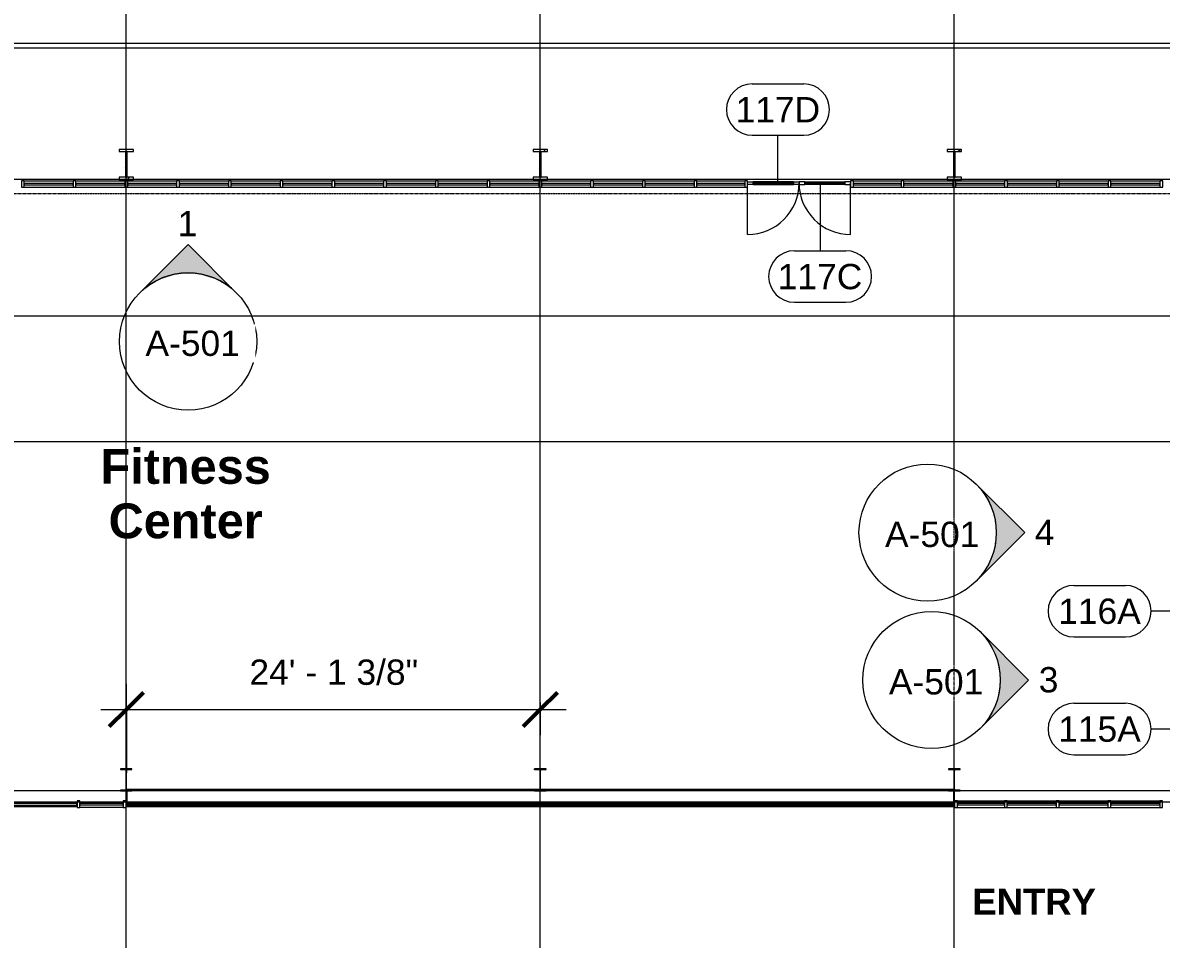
# Model space of a CAD drawing. Header units: inches. Extents: x 21341 to 27231, y -23509 to -20035.
# Drawn here: x 23303 to 24099, y -22891 to -22250 of the extents above; entities that cross this region are included whole.
import ezdxf

# ---------------------------------------------------------------- set-up
doc = ezdxf.new("R2010")
doc.units = ezdxf.units.IN
doc.header["$MEASUREMENT"] = 0
doc.linetypes.add('Grid Line 1_2_', pattern=[0.875, 0.5, -0.125, 0.125, -0.125])
for name, color, linetype, lineweight in [('A-ANNO-DIMS', 211, 'Continuous', 9), ('A-ANNO-DIMS-192', 211, 'Continuous', 9), ('A-DOOR', 31, 'Continuous', 9), ('A-DOOR-IDEN', 31, 'Continuous', 9), ('A-FLOR-HRAL', 11, 'Continuous', 9), ('A-GLAZ-CURT', 52, 'Continuous', 9), ('A-GLAZ-CWMG', 51, 'Continuous', 9), ('A-WALL', 113, 'Continuous', 9), ('A-WALL-PATT', 111, 'Continuous', 25), ('C-BLDG-PADS', 91, 'Continuous', 9), ('C-TOPO', 7, 'Continuous', 9), ('G-ANNO-SYMB', 111, 'Continuous', 9), ('G-ANNO-TEXT', 231, 'Continuous', 9), ('L-SITE-WALL', 31, 'Continuous', 9), ('M-AREA-IDEN', 171, 'Continuous', 9), ('S-BEAM', 12, 'Continuous', 9), ('S-COLS', 52, 'Continuous', 9), ('S-GRID', 1, 'Continuous', 9)]:
    doc.layers.add(name, color=color, linetype=linetype, lineweight=lineweight)
doc.styles.add('Arial_1', font='arial.ttf', dxfattribs={"height": 17.703593})
doc.styles.add('Arial_B', font='arialbd.ttf', dxfattribs={"height": 18.265612})
doc.styles.add('Arial_B_1', font='arialbd.ttf', dxfattribs={"height": 24.354149})
doc.dimstyles.new('Linear_-_3_32__Arial_1', dxfattribs={"dimscale": 12, "dimtxt": 18, "dimasz": 2, "dimexe": 1.5, "dimexo": 1, "dimgap": 1, "dimtad": 1, "dimdec": 4, "dimrnd": 0.0625, "dimzin": 1, "dimdsep": 46, "dimlunit": 4, "dimtxsty": 'Arial_1', "dimblk1": 'OBLIQUE', "dimblk2": 'OBLIQUE', "dimsah": 1, "dimcen": 0.09, "dimdle": 1.5, "dimazin": 0, "dimtfac": 1, "dimtdec": 4, "dimtix": 1, "dimtmove": 0, "dimatfit": 3, "dimfxl": 1, "dimtvp": 1, "dimtfill": 1, "dimfrac": 2, "dimtolj": 1, "dimtzin": 0, "dimarcsym": 2})
pattern_1 = [(225, (23954.39, -22360.053), (19.00703, -19.00703), []), (225, (23954.39, -22388.853), (19.00703, -19.00703), [])]
pattern_2 = [(225, (23664.89, -22360.053), (19.00703, -19.00703), []), (225, (23664.89, -22388.853), (19.00703, -19.00703), [])]
pattern_3 = [(225, (23375.39, -22360.053), (19.00703, -19.00703), []), (225, (23375.39, -22388.853), (19.00703, -19.00703), [])]

# ---------------------------------------------------------------- blocks, each defined once
blk = doc.blocks.new('W-Wide Flange-Column - B2_D-V1-First Floor Plan')
at = {"layer": 'S-COLS'}
h = blk.add_hatch(dxfattribs=at)
h.set_pattern_fill('FP_2', color=256, style=0, pattern_type=2)
h.set_pattern_definition([(225, (23375.39, -22779.678), (19.00703, -19.00703), []), (225, (23375.39, -22808.478), (19.00703, -19.00703), [])])
h.paths.add_polyline_path([(4, 7.62), (-4, 7.62), (-4, 7.19), (-0.84, 7.19), (-0.35, 6.99), (-0.14, 6.5), (-0.14, -6.5), (-0.35, -6.99), (-0.84, -7.19), (-4, -7.19), (-4, -7.62), (4, -7.62), (4, -7.19), (0.84, -7.19), (0.35, -6.99), (0.14, -6.5), (0.14, 6.5), (0.35, 6.99), (0.84, 7.19), (4, 7.19)], flags=0)
at = {"layer": 'S-COLS', "lineweight": 15}
for p, q in [((4, 7.62), (-4, 7.62)), ((-4, 7.62), (-4, 7.19)), ((-4, 7.19), (-0.84, 7.19)), ((-0.14, 6.5), (-0.14, -6.5)), ((0.14, -6.5), (0.14, 6.5)), ((0.84, 7.19), (4, 7.19)), ((4, 7.19), (4, 7.62)), ((-0.84, -7.19), (-4, -7.19)), ((-4, -7.19), (-4, -7.62)), ((-4, -7.62), (4, -7.62)), ((4, -7.19), (0.84, -7.19)), ((4, -7.62), (4, -7.19))]:
    blk.add_line(p, q, dxfattribs=at)
for centre, start, end in [((-0.84, 6.5), 0, 90), ((0.84, 6.5), 90, 180), ((-0.84, -6.5), 270, 0), ((0.84, -6.5), 180, 270)]:
    blk.add_arc(centre, 0.691, start, end, dxfattribs=at)
blk = doc.blocks.new('W-Wide Flange-Column - B2_D-V2-First Floor Plan')
at = {"layer": 'S-COLS'}
h = blk.add_hatch(dxfattribs=at)
h.set_pattern_fill('FP_3', color=256, style=0, pattern_type=2)
h.set_pattern_definition([(225, (23664.89, -22779.678), (19.00703, -19.00703), []), (225, (23664.89, -22808.478), (19.00703, -19.00703), [])])
h.paths.add_polyline_path([(-4, 7.62), (-4, 7.19), (-0.84, 7.19), (-0.35, 6.99), (-0.14, 6.5), (-0.14, -6.5), (-0.35, -6.99), (-0.84, -7.19), (-4, -7.19), (-4, -7.62), (4, -7.62), (4, -7.19), (0.84, -7.19), (0.35, -6.99), (0.14, -6.5), (0.14, 6.5), (0.35, 6.99), (0.84, 7.19), (4, 7.19), (4, 7.62)], flags=0)
at = {"layer": 'S-COLS', "lineweight": 15}
for p, q in [((4, 7.62), (-4, 7.62)), ((-4, 7.62), (-4, 7.19)), ((-4, 7.19), (-0.84, 7.19)), ((-0.14, 6.5), (-0.14, -6.5)), ((0.14, -6.5), (0.14, 6.5)), ((0.84, 7.19), (4, 7.19)), ((4, 7.19), (4, 7.62)), ((-0.84, -7.19), (-4, -7.19)), ((-4, -7.19), (-4, -7.62)), ((-4, -7.62), (4, -7.62)), ((4, -7.19), (0.84, -7.19)), ((4, -7.62), (4, -7.19))]:
    blk.add_line(p, q, dxfattribs=at)
for centre, start, end in [((-0.84, 6.5), 0, 90), ((0.84, 6.5), 90, 180), ((-0.84, -6.5), 270, 0), ((0.84, -6.5), 180, 270)]:
    blk.add_arc(centre, 0.691, start, end, dxfattribs=at)
blk = doc.blocks.new('W-Wide Flange-Column - B2_D-V3-First Floor Plan')
at = {"layer": 'S-COLS'}
h = blk.add_hatch(dxfattribs=at)
h.set_pattern_fill('FP_4', color=256, style=0, pattern_type=2)
h.set_pattern_definition([(225, (23954.39, -22779.678), (19.00703, -19.00703), []), (225, (23954.39, -22808.478), (19.00703, -19.00703), [])])
h.paths.add_polyline_path([(4, 7.62), (-4, 7.62), (-4, 7.19), (-0.84, 7.19), (-0.35, 6.99), (-0.14, 6.5), (-0.14, -6.5), (-0.35, -6.99), (-0.84, -7.19), (-4, -7.19), (-4, -7.62), (4, -7.62), (4, -7.19), (0.84, -7.19), (0.35, -6.99), (0.14, -6.5), (0.14, 6.5), (0.35, 6.99), (0.84, 7.19), (4, 7.19)], flags=0)
at = {"layer": 'S-COLS', "lineweight": 15}
for p, q in [((4, 7.62), (-4, 7.62)), ((-4, 7.62), (-4, 7.19)), ((-4, 7.19), (-0.84, 7.19)), ((-0.14, 6.5), (-0.14, -6.5)), ((0.14, -6.5), (0.14, 6.5)), ((0.84, 7.19), (4, 7.19)), ((4, 7.19), (4, 7.62)), ((-0.84, -7.19), (-4, -7.19)), ((-4, -7.19), (-4, -7.62)), ((-4, -7.62), (4, -7.62)), ((4, -7.19), (0.84, -7.19)), ((4, -7.62), (4, -7.19))]:
    blk.add_line(p, q, dxfattribs=at)
for centre, start, end in [((-0.84, 6.5), 0, 90), ((0.84, 6.5), 90, 180), ((-0.84, -6.5), 270, 0), ((0.84, -6.5), 180, 270)]:
    blk.add_arc(centre, 0.691, start, end, dxfattribs=at)
blk = doc.blocks.new('Girt_C - 8_D-1076209-First Floor Plan')
at = {"layer": 'S-BEAM'}
for p, q in [((23371.39, -22787.3), (23089.89, -22787.3)), ((22885.89, -22795.3), (23341.02, -22795.3)), ((23343.02, -22795.3), (23373.27, -22795.3)), ((23375.27, -22795.3), (23375.52, -22795.3))]:
    blk.add_line(p, q, dxfattribs=at)
blk = doc.blocks.new('System Panel - Glazed-809284-First Floor Plan')
at = {"layer": 'A-GLAZ-CURT'}
for p, q in [((17.09375, 1.25), (-17.09375, 1.25)), ((-17.09375, 1.25), (-17.09375, 0.25)), ((-17.09375, 0.25), (-17.09375, 1.25)), ((17.09375, 1.25), (-17.09375, 1.25)), ((-17.09375, 0.25), (17.09375, 0.25)), ((-17.09375, 0.25), (17.09375, 0.25)), ((17.09375, 0.25), (17.09375, 1.25)), ((17.09375, 1.25), (17.09375, 0.25))]:
    blk.add_line(p, q, dxfattribs=at)
blk = doc.blocks.new('Rectangular Mullion - Rectangular Mullion 1-769167-First Floor Plan')
at = {"layer": 'A-GLAZ-CWMG'}
for p, q in [((24498.2, -22360.55), (24532.39, -22360.55)), ((24498.2, -22365.05), (24532.39, -22365.05))]:
    blk.add_line(p, q, dxfattribs=at)
blk = doc.blocks.new('Rectangular Mullion - Rectangular Mullion 1-809282-First Floor Plan')
at = {"layer": 'A-GLAZ-CWMG', "lineweight": 13}
for p, q in [((-1, 1.5), (1, 1.5)), ((-1, -3), (-1, 1.5)), ((1, 1.5), (1, -3)), ((1, -3), (-1, -3))]:
    blk.add_line(p, q, dxfattribs=at)
blk = doc.blocks.new('System Panel - Glazed-1044197-First Floor Plan')
at = {"layer": 'A-GLAZ-CURT'}
for p, q in [((16.6875, 1.25), (-16.6875, 1.25)), ((-16.6875, 1.25), (-16.6875, 0.25)), ((-16.6875, 0.25), (-16.6875, 1.25)), ((16.6875, 1.25), (-16.6875, 1.25)), ((-16.6875, 0.25), (16.6875, 0.25)), ((-16.6875, 0.25), (16.6875, 0.25)), ((16.6875, 0.25), (16.6875, 1.25)), ((16.6875, 1.25), (16.6875, 0.25))]:
    blk.add_line(p, q, dxfattribs=at)
blk = doc.blocks.new('Door_Single_Storefront - one-1044198-First Floor Plan')
at = {"layer": 'A-DOOR'}
for p, q in [((-18, 36), (-18, 0)), ((-14, 1), (-18, 1)), ((-14, -0.75), (-14, 1)), ((-14, 1), (14, 1)), ((14, 0.5), (-14, 0.5)), ((-14, 0.5), (-14, -0.25)), ((18, 1), (14, 1)), ((14, 1), (14, -0.75)), ((14, -0.25), (14, 0.5)), ((18, -0.75), (18, 1)), ((-18, -0.75), (-14, -0.75)), ((-14, -0.25), (14, -0.25)), ((14, -0.75), (-14, -0.75)), ((14, -0.75), (18, -0.75))]:
    blk.add_line(p, q, dxfattribs=at)
blk.add_arc((-18, 0), 36, 360, 90, dxfattribs=at)
blk = doc.blocks.new('Door_Single_Storefront - one-1044203-First Floor Plan')
at = {"layer": 'A-DOOR'}
for p, q in [((-18, 0.75), (-14, 0.75)), ((-18, -36), (-18, 0)), ((-14, 0.75), (-14, -1)), ((14, 0.75), (-14, 0.75)), ((-14, -0.5), (-14, 0.25)), ((-14, 0.25), (14, 0.25)), ((14, -1), (14, 0.75)), ((14, 0.75), (18, 0.75)), ((14, 0.25), (14, -0.5)), ((18, 0.75), (18, -1)), ((-14, -1), (-18, -1)), ((14, -0.5), (-14, -0.5)), ((-14, -1), (14, -1)), ((18, -1), (14, -1))]:
    blk.add_line(p, q, dxfattribs=at)
blk.add_arc((-18, 0), 36, 270, 0, dxfattribs=at)
blk = doc.blocks.new('Rectangular Mullion - Rectangular Mullion 1-1044194-First Floor Plan')
at = {"layer": 'A-GLAZ-CWMG'}
for p, q in [((24390.45, -22360.55), (24423.83, -22360.55)), ((24390.45, -22365.05), (24423.83, -22365.05))]:
    blk.add_line(p, q, dxfattribs=at)
blk = doc.blocks.new('Rectangular Mullion - Rectangular Mullion 1-1044201-First Floor Plan')
at = {"layer": 'A-GLAZ-CWMG'}
for p, q in [((24281.08, -22360.55), (24314.45, -22360.55)), ((24281.08, -22365.05), (24314.45, -22365.05))]:
    blk.add_line(p, q, dxfattribs=at)
blk = doc.blocks.new('Rectangular Mullion - Rectangular Mullion 1-827436-First Floor Plan')
at = {"layer": 'A-GLAZ-CWMG', "lineweight": 13}
for p, q in [((-2, 3), (0, 3)), ((-2, -1.5), (-2, 3)), ((0, 3), (0, -1.5)), ((0, -1.5), (-2, -1.5))]:
    blk.add_line(p, q, dxfattribs=at)
blk = doc.blocks.new('System Panel - Glazed-827476-First Floor Plan')
at = {"layer": 'A-GLAZ-CURT'}
for p, q in [((15.125, 1.25), (-15.125, 1.25)), ((-15.125, 1.25), (-15.125, 0.25)), ((-15.125, 0.25), (-15.125, 1.25)), ((15.125, 1.25), (-15.125, 1.25)), ((-15.125, 0.25), (15.125, 0.25)), ((-15.125, 0.25), (15.125, 0.25)), ((15.125, 0.25), (15.125, 1.25)), ((15.125, 1.25), (15.125, 0.25))]:
    blk.add_line(p, q, dxfattribs=at)
blk = doc.blocks.new('Rectangular Mullion - Rectangular Mullion 1-789464-First Floor Plan')
at = {"layer": 'A-GLAZ-CWMG'}
blk.add_line((25110.27, -22798.93), (25080.02, -22798.93), dxfattribs=at)
blk = doc.blocks.new('Rectangular Mullion - Rectangular Mullion 1-827457-First Floor Plan')
at = {"layer": 'A-GLAZ-CWMG', "lineweight": 13}
for p, q in [((-2, 1.5), (0, 1.5)), ((-2, -3), (-2, 1.5)), ((0, 1.5), (0, -3)), ((0, -3), (-2, -3))]:
    blk.add_line(p, q, dxfattribs=at)
blk = doc.blocks.new('Rectangular Mullion - Rectangular Mullion 1-827460-First Floor Plan')
at = {"layer": 'A-GLAZ-CWMG', "lineweight": 13}
for p, q in [((0, 1.5), (-2, 1.5)), ((-2, 1.5), (-2, -3)), ((0, -3), (0, 1.5)), ((-2, -3), (0, -3))]:
    blk.add_line(p, q, dxfattribs=at)
blk = doc.blocks.new('Top Rail Type - Top Rail_Internal_-939601-First Floor Plan')
at = {"layer": 'A-FLOR-HRAL'}
for p, q in [((24243.39, -22264.53), (23233.26, -22264.53)), ((24243.39, -22267.58), (23233.26, -22267.58))]:
    blk.add_line(p, q, dxfattribs=at)
blk = doc.blocks.new('System Panel - Glazed-827433-First Floor Plan')
at = {"layer": 'A-GLAZ-CURT'}
for p, q in [((17.09375, -0.25), (-17.09375, -0.25)), ((-17.09375, -0.25), (-17.09375, -1.25)), ((-17.09375, -1.25), (-17.09375, -0.25)), ((17.09375, -0.25), (-17.09375, -0.25)), ((-17.09375, -1.25), (17.09375, -1.25)), ((-17.09375, -1.25), (17.09375, -1.25)), ((17.09375, -1.25), (17.09375, -0.25)), ((17.09375, -0.25), (17.09375, -1.25))]:
    blk.add_line(p, q, dxfattribs=at)
blk = doc.blocks.new('Rectangular Mullion - Rectangular Mullion 1-769200-First Floor Plan')
at = {"layer": 'A-GLAZ-CWMG'}
for p, q in [((24172.39, -22794.43), (24206.58, -22794.43)), ((24172.39, -22798.93), (24206.58, -22798.93))]:
    blk.add_line(p, q, dxfattribs=at)
blk = doc.blocks.new('Rectangular Mullion - Rectangular Mullion 1-827430-First Floor Plan')
at = {"layer": 'A-GLAZ-CWMG', "lineweight": 13}
for p, q in [((-1, 3), (1, 3)), ((-1, -1.5), (-1, 3)), ((1, 3), (1, -1.5)), ((1, -1.5), (-1, -1.5))]:
    blk.add_line(p, q, dxfattribs=at)
blk = doc.blocks.new('columns and girder2 - one-V37-First Floor Plan')
at = {"layer": 'S-BEAM'}
h = blk.add_hatch(dxfattribs=at)
h.set_pattern_fill('FP_27', color=256, style=0, pattern_type=2)
h.set_pattern_definition(pattern_1)
h.paths.add_polyline_path([(5, -0.5), (-5, -0.5), (-5, -2), (5, -2)], flags=0)
h.paths.add_polyline_path([(-5, -20), (-5, -21.5), (5, -21.5), (5, -20)], flags=0)
h.paths.add_polyline_path([(-5, -1204.75), (-5, -1206.25), (5, -1206.25), (5, -1204.75)], flags=0)
h.paths.add_polyline_path([(5, -1224.25), (-5, -1224.25), (-5, -1225), (5, -1225)], flags=0)
h = blk.add_hatch(dxfattribs=at)
h.set_pattern_fill('FP_27', color=256, style=0, pattern_type=2)
h.set_pattern_definition(pattern_1)
h.paths.add_polyline_path([(-0.63, -2), (-0.63, -20), (0.62, -20), (0.62, -2)], flags=0)
h.paths.add_polyline_path([(-0.63, -1206.25), (-0.63, -1224.25), (0.62, -1224.25), (0.62, -1206.25)], flags=0)
at = {"layer": 'S-BEAM', "lineweight": 15}
for p, q in [((5, -0.5), (-5, -0.5)), ((-5, -0.5), (-5, -2)), ((-5, -2), (5, -2)), ((0.62, -2), (-0.63, -2)), ((-0.63, -2), (-0.63, -20)), ((0.62, -20), (0.62, -2)), ((5, -2), (5, -0.5)), ((5, -20), (-5, -20)), ((-5, -20), (-5, -21.5)), ((-5, -21.5), (5, -21.5)), ((-0.63, -20), (0.62, -20)), ((5, -21.5), (5, -20)), ((5, -1204.75), (-5, -1204.75)), ((-5, -1204.75), (-5, -1206.25)), ((-5, -1206.25), (5, -1206.25)), ((0.62, -1206.25), (-0.63, -1206.25)), ((-0.63, -1206.25), (-0.63, -1224.25)), ((0.62, -1224.25), (0.62, -1206.25)), ((5, -1206.25), (5, -1204.75)), ((5, -1224.25), (-5, -1224.25)), ((-5, -1224.25), (-5, -1225)), ((-0.63, -1224.25), (0.62, -1224.25)), ((5, -1225), (5, -1224.25))]:
    blk.add_line(p, q, dxfattribs=at)
blk = doc.blocks.new('columns and girder2 - one-V38-First Floor Plan')
at = {"layer": 'S-BEAM'}
h = blk.add_hatch(dxfattribs=at)
h.set_pattern_fill('FP_28', color=256, style=0, pattern_type=2)
h.set_pattern_definition(pattern_2)
h.paths.add_polyline_path([(5, -0.5), (-5, -0.5), (-5, -2), (5, -2)], flags=0)
h.paths.add_polyline_path([(-5, -20), (-5, -21.5), (5, -21.5), (5, -20)], flags=0)
h.paths.add_polyline_path([(5, -1204.75), (-5, -1204.75), (-5, -1206.25), (5, -1206.25)], flags=0)
h.paths.add_polyline_path([(5, -1224.25), (-5, -1224.25), (-5, -1225), (5, -1225)], flags=0)
h = blk.add_hatch(dxfattribs=at)
h.set_pattern_fill('FP_28', color=256, style=0, pattern_type=2)
h.set_pattern_definition(pattern_2)
h.paths.add_polyline_path([(-0.63, -2), (-0.63, -20), (0.62, -20), (0.62, -2)], flags=0)
h.paths.add_polyline_path([(0.62, -1206.25), (-0.63, -1206.25), (-0.63, -1224.25), (0.62, -1224.25)], flags=0)
at = {"layer": 'S-BEAM', "lineweight": 15}
for p, q in [((5, -0.5), (-5, -0.5)), ((-5, -0.5), (-5, -2)), ((-5, -2), (5, -2)), ((0.62, -2), (-0.63, -2)), ((-0.63, -2), (-0.63, -20)), ((0.62, -20), (0.62, -2)), ((5, -2), (5, -0.5)), ((5, -20), (-5, -20)), ((-5, -20), (-5, -21.5)), ((-5, -21.5), (5, -21.5)), ((-0.63, -20), (0.62, -20)), ((5, -21.5), (5, -20)), ((5, -1204.75), (-5, -1204.75)), ((-5, -1204.75), (-5, -1206.25)), ((-5, -1206.25), (5, -1206.25)), ((0.62, -1206.25), (-0.63, -1206.25)), ((-0.63, -1206.25), (-0.63, -1224.25)), ((0.62, -1224.25), (0.62, -1206.25)), ((5, -1206.25), (5, -1204.75)), ((5, -1224.25), (-5, -1224.25)), ((-5, -1224.25), (-5, -1225)), ((-0.63, -1224.25), (0.62, -1224.25)), ((5, -1225), (5, -1224.25))]:
    blk.add_line(p, q, dxfattribs=at)
blk = doc.blocks.new('columns and girder2 - one-V39-First Floor Plan')
at = {"layer": 'S-BEAM'}
h = blk.add_hatch(dxfattribs=at)
h.set_pattern_fill('FP_29', color=256, style=0, pattern_type=2)
h.set_pattern_definition(pattern_3)
h.paths.add_polyline_path([(5, -0.5), (-5, -0.5), (-5, -2), (5, -2)], flags=0)
h.paths.add_polyline_path([(-5, -20), (-5, -21.5), (5, -21.5), (5, -20)], flags=0)
h.paths.add_polyline_path([(5, -1204.75), (-5, -1204.75), (-5, -1206.25), (5, -1206.25)], flags=0)
h.paths.add_polyline_path([(5, -1224.25), (-5, -1224.25), (-5, -1225), (5, -1225)], flags=0)
h = blk.add_hatch(dxfattribs=at)
h.set_pattern_fill('FP_29', color=256, style=0, pattern_type=2)
h.set_pattern_definition(pattern_3)
h.paths.add_polyline_path([(-0.63, -2), (-0.63, -20), (0.62, -20), (0.62, -2)], flags=0)
h.paths.add_polyline_path([(-0.63, -1206.25), (-0.63, -1224.25), (0.62, -1224.25), (0.62, -1206.25)], flags=0)
at = {"layer": 'S-BEAM', "lineweight": 15}
for p, q in [((5, -0.5), (-5, -0.5)), ((-5, -0.5), (-5, -2)), ((-5, -2), (5, -2)), ((0.62, -2), (-0.63, -2)), ((-0.63, -2), (-0.63, -20)), ((0.62, -20), (0.62, -2)), ((5, -2), (5, -0.5)), ((5, -20), (-5, -20)), ((-5, -20), (-5, -21.5)), ((-5, -21.5), (5, -21.5)), ((-0.63, -20), (0.62, -20)), ((5, -21.5), (5, -20)), ((5, -1204.75), (-5, -1204.75)), ((-5, -1204.75), (-5, -1206.25)), ((-5, -1206.25), (5, -1206.25)), ((0.62, -1206.25), (-0.63, -1206.25)), ((-0.63, -1206.25), (-0.63, -1224.25)), ((0.62, -1224.25), (0.62, -1206.25)), ((5, -1206.25), (5, -1204.75)), ((5, -1224.25), (-5, -1224.25)), ((-5, -1224.25), (-5, -1225)), ((-0.63, -1224.25), (0.62, -1224.25)), ((5, -1225), (5, -1224.25))]:
    blk.add_line(p, q, dxfattribs=at)
blk = doc.blocks.new('System Panel - Glazed-1036170-First Floor Plan')
at = {"layer": 'A-GLAZ-CURT'}
for p, q in [((16.46875, -0.25), (-16.46875, -0.25)), ((-16.46875, -0.25), (-16.46875, -1.25)), ((-16.46875, -1.25), (-16.46875, -0.25)), ((16.46875, -0.25), (-16.46875, -0.25)), ((-16.46875, -1.25), (16.46875, -1.25)), ((-16.46875, -1.25), (16.46875, -1.25)), ((16.46875, -1.25), (16.46875, -0.25)), ((16.46875, -0.25), (16.46875, -1.25))]:
    blk.add_line(p, q, dxfattribs=at)
blk = doc.blocks.new('Rectangular Mullion - Rectangular Mullion 1-1036168-First Floor Plan')
at = {"layer": 'A-GLAZ-CWMG'}
for p, q in [((23956.52, -22794.43), (23989.45, -22794.43)), ((23956.52, -22798.93), (23989.45, -22798.93))]:
    blk.add_line(p, q, dxfattribs=at)
blk = doc.blocks.new('DIMBLOCK12-First Floor Plan')
at = {"layer": 'A-ANNO-DIMS-192'}
for p, q in [((23375.52, -22774.68), (23375.52, -22712.43)), ((23664.89, -22725.46), (23664.89, -22748.43)), ((23664.89, -22730.43), (23664.89, -22725.46)), ((23357.52, -22730.43), (23682.89, -22730.43)), ((23375.52, -22730.43), (23375.52, -22774.68))]:
    blk.add_line(p, q, dxfattribs=at)
at = {"layer": 'A-ANNO-DIMS-192', "lineweight": 50}
for p, q in [((23375.52, -22730.43), (23387.52, -22718.43)), ((23664.89, -22730.43), (23676.89, -22718.43)), ((23375.52, -22730.43), (23363.52, -22742.43)), ((23664.89, -22730.43), (23652.89, -22742.43))]:
    blk.add_line(p, q, dxfattribs=at)
at = {"layer": 'A-ANNO-DIMS-192', "color": 0, "insert": (23461.5, -22695.47), "char_height": 17.7036, "width": 140.8985, "attachment_point": 1, "line_spacing_factor": 0.938532, "style": 'Arial_1', "bg_fill": 3, "box_fill_scale": 1.25, "bg_fill_color": 0, "bg_fill_transparency": 0}
blk.add_mtext('24\' - 1 3/8"', dxfattribs=at)
blk = doc.blocks.new('_Oblique')
at = {"color": 0, "linetype": 'ByBlock', "lineweight": -2}
blk.add_line((-0.5, -0.5), (0.5, 0.5), dxfattribs=at)
blk = doc.blocks.new('Door Tag - Door Tag-4658-First Floor Plan')
at = {"layer": 'A-DOOR-IDEN'}
for p, q in [((-0.09375, 0.09375), (0.09375, 0.09375)), ((-0.09375, -0.09375), (0.09375, -0.09375))]:
    blk.add_line(p, q, dxfattribs=at)
for centre, start, end in [((-0.09375, 0), 90, 270), ((0.09375, 0), 270, 90)]:
    blk.add_arc(centre, 0.09375, start, end, dxfattribs=at)
blk = doc.blocks.new('Elevation - Filled Arrow-93797-First Floor Plan')
at = {"layer": 'G-ANNO-SYMB'}
blk.add_circle((0, 0), 0.25, dxfattribs=at)
blk = doc.blocks.new('Elevation - Filled Arrow-93526-First Floor Plan')
at = {"layer": 'G-ANNO-SYMB'}
h = blk.add_hatch(color=256, dxfattribs=at)
edge = h.paths.add_edge_path(flags=0)
edge.add_line((0, 0.3536), (0.1768, 0.1768))
edge.add_arc((0, 0), 0.25, 45, 135)
edge.add_line((-0.1768, 0.1768), (0, 0.3536))
for p, q in [((0, 0.3536), (-0.1768, 0.1768)), ((0, 0.3536), (-0.1768, 0.1768)), ((0.1768, 0.1768), (0, 0.3536)), ((0.1768, 0.1768), (0, 0.3536))]:
    blk.add_line(p, q, dxfattribs=at)
blk.add_arc((0, 0), 0.25, 45, 135, dxfattribs=at)

msp = doc.modelspace()

# ---------------------------------------------------------------- hatches: boundary and pattern name
at = {"layer": 'A-WALL-PATT', "lineweight": 9}
h = msp.add_hatch(dxfattribs=at)
h.set_pattern_fill('FP_15', color=256, style=0, pattern_type=2)
h.set_pattern_definition([(0, (0, 0), (0, 24), []), (90, (0, 0), (-24, 1e-15), [])])
h.paths.add_polyline_path([(23375.51523, -22796.80281), (23954.26523, -22796.80281), (23954.26523, -22796.05281), (23375.51523, -22796.05281)], flags=0)

# ---------------------------------------------------------------- linework, layer by layer
at = {"layer": 'A-DOOR-IDEN'}
for p, q in [((23831.07667, -22362.05281), (23831.07667, -22328.67538)), ((23860.57878, -22362.05281), (23860.57878, -22409.45066)), ((24135.95273, -22661.61531), (24091.99897, -22661.61531)), ((24135.20273, -22744.11425), (24091.99897, -22744.11425))]:
    msp.add_line(p, q, dxfattribs=at)
at = {"layer": 'A-WALL'}
for p, q in [((23660.89023, -22787.30281), (23379.39023, -22787.30281)), ((23950.39023, -22787.30281), (23668.89023, -22787.30281)), ((23954.26523, -22795.30281), (23375.51523, -22795.30281)), ((23954.26523, -22796.05281), (23375.51523, -22796.05281)), ((23954.26523, -22796.80281), (23375.51523, -22796.80281)), ((23954.26523, -22797.67781), (23375.51523, -22797.67781))]:
    msp.add_line(p, q, dxfattribs=at)
at = {"layer": 'A-WALL', "lineweight": 25}
for p, q in [((23340.95273, -22796.01541), (22885.70273, -22796.01541)), ((22885.70273, -22797.59021), (23340.95273, -22797.59021)), ((23340.95273, -22797.59021), (23340.95273, -22796.01541))]:
    msp.add_line(p, q, dxfattribs=at)
at = {"layer": 'C-BLDG-PADS'}
for p, q in [((22885.89023, -22798.30281), (23341.01523, -22798.30281)), ((23375.26523, -22798.30281), (23954.51523, -22798.30281))]:
    msp.add_line(p, q, dxfattribs=at)
at = {"layer": 'C-TOPO'}
for p, q in [((22885.89023, -22798.30225), (23341.01523, -22798.30225)), ((23375.26523, -22798.30225), (23436.99463, -22798.30225)), ((23954.51523, -22798.30225), (23436.99463, -22798.30225))]:
    msp.add_line(p, q, dxfattribs=at)
at = {"layer": 'G-ANNO-SYMB'}
msp.add_line((26311.57087, -22455.32929), (21995.34356, -22455.32929), dxfattribs=at)
at = {"layer": 'L-SITE-WALL', "lineweight": 25}
for p, q in [((23375.51523, -22787.30281), (23375.51523, -22797.92781)), ((23664.51638, -22786.67781), (23375.76407, -22786.67781)), ((23954.01638, -22786.67781), (23665.26407, -22786.67781)), ((23954.26523, -22797.92781), (23954.26523, -22787.30281)), ((23375.51523, -22797.92781), (23954.26523, -22797.92781))]:
    msp.add_line(p, q, dxfattribs=at)
at = {"layer": 'S-GRID', "linetype": 'Grid Line 1_2_'}
for p, q in [((23375.39023, -23095.79981), (23375.39023, -20550.05281)), ((23664.89023, -23095.79981), (23664.89023, -20550.05281)), ((23954.39023, -23095.79981), (23954.39023, -20550.05281)), ((26719.06441, -22359.55281), (22653.5125, -22359.55281)), ((27097.46684, -22359.55281), (22737.5125, -22359.55281)), ((27001.46684, -22369.55281), (22737.5125, -22369.55281)), ((26427.34156, -22543.05281), (21471.35909, -22543.05281)), ((26719.06441, -22543.05281), (21790.20666, -22543.05281)), ((26331.34156, -22795.30281), (21567.35909, -22795.30281)), ((26623.06441, -22795.30281), (21915.51852, -22795.30281))]:
    msp.add_line(p, q, dxfattribs=at)

# ---------------------------------------------------------------- block references
at = {"layer": 'A-DOOR'}
msp.add_blockref('Door_Single_Storefront - one-1044203-First Floor Plan', (23827.82773, -22362.05281), dxfattribs=at)
at = {"layer": 'A-DOOR', "rotation": 180}
msp.add_blockref('Door_Single_Storefront - one-1044198-First Floor Plan', (23863.82773, -22362.05281), dxfattribs=at)
at = {"layer": 'A-DOOR-IDEN', "xscale": 191.9999999999999, "yscale": 191.9999999999999, "zscale": 191.9999999999999}
for p in [(23831.07667, -22310.67538), (23860.57878, -22427.45066), (24055.99897, -22661.61531)]:
    msp.add_blockref('Door Tag - Door Tag-4658-First Floor Plan', p, dxfattribs=at)
at = {"layer": 'A-FLOR-HRAL'}
msp.add_blockref('Top Rail Type - Top Rail_Internal_-939601-First Floor Plan', (0, 0), dxfattribs=at)
at = {"layer": 'A-GLAZ-CURT', "rotation": 180}
for name, p in [('System Panel - Glazed-809284-First Floor Plan', (23321.10898, -22362.05281)), ('System Panel - Glazed-809284-First Floor Plan', (23357.29648, -22362.05281)), ('System Panel - Glazed-809284-First Floor Plan', (23393.48398, -22362.05281)), ('System Panel - Glazed-809284-First Floor Plan', (23429.67148, -22362.05281)), ('System Panel - Glazed-809284-First Floor Plan', (23465.85898, -22362.05281)), ('System Panel - Glazed-809284-First Floor Plan', (23502.04648, -22362.05281)), ('System Panel - Glazed-809284-First Floor Plan', (23538.23398, -22362.05281)), ('System Panel - Glazed-809284-First Floor Plan', (23574.42148, -22362.05281)), ('System Panel - Glazed-809284-First Floor Plan', (23610.60898, -22362.05281)), ('System Panel - Glazed-809284-First Floor Plan', (23646.79648, -22362.05281)), ('System Panel - Glazed-809284-First Floor Plan', (23682.98398, -22362.05281)), ('System Panel - Glazed-809284-First Floor Plan', (23719.17148, -22362.05281)), ('System Panel - Glazed-809284-First Floor Plan', (23755.35898, -22362.05281)), ('System Panel - Glazed-1044197-First Floor Plan', (23791.14023, -22362.05281)), ('System Panel - Glazed-1044197-First Floor Plan', (23900.51523, -22362.05281)), ('System Panel - Glazed-809284-First Floor Plan', (23936.29648, -22362.05281)), ('System Panel - Glazed-809284-First Floor Plan', (23972.48398, -22362.05281)), ('System Panel - Glazed-809284-First Floor Plan', (24008.67148, -22362.05281)), ('System Panel - Glazed-809284-First Floor Plan', (24044.85898, -22362.05281)), ('System Panel - Glazed-809284-First Floor Plan', (24081.04648, -22362.05281)), ('System Panel - Glazed-1036170-First Floor Plan', (23972.98398, -22797.42781)), ('System Panel - Glazed-827433-First Floor Plan', (24008.54648, -22797.42781)), ('System Panel - Glazed-827433-First Floor Plan', (24044.73398, -22797.42781)), ('System Panel - Glazed-827433-First Floor Plan', (24080.92148, -22797.42781))]:
    msp.add_blockref(name, p, dxfattribs=at)
at = {"layer": 'A-GLAZ-CURT'}
msp.add_blockref('System Panel - Glazed-827476-First Floor Plan', (23358.14023, -22797.42781), dxfattribs=at)
at = {"layer": 'A-GLAZ-CWMG', "extrusion": (0, 0, -1)}
for name, p in [('Rectangular Mullion - Rectangular Mullion 1-809282-First Floor Plan', (-23303.01523, -22362.05281)), ('Rectangular Mullion - Rectangular Mullion 1-809282-First Floor Plan', (-23339.20273, -22362.05281)), ('Rectangular Mullion - Rectangular Mullion 1-809282-First Floor Plan', (-23375.39023, -22362.05281)), ('Rectangular Mullion - Rectangular Mullion 1-809282-First Floor Plan', (-23411.57773, -22362.05281)), ('Rectangular Mullion - Rectangular Mullion 1-809282-First Floor Plan', (-23447.76523, -22362.05281)), ('Rectangular Mullion - Rectangular Mullion 1-809282-First Floor Plan', (-23483.95273, -22362.05281)), ('Rectangular Mullion - Rectangular Mullion 1-809282-First Floor Plan', (-23520.14023, -22362.05281)), ('Rectangular Mullion - Rectangular Mullion 1-809282-First Floor Plan', (-23556.32773, -22362.05281)), ('Rectangular Mullion - Rectangular Mullion 1-809282-First Floor Plan', (-23592.51523, -22362.05281)), ('Rectangular Mullion - Rectangular Mullion 1-809282-First Floor Plan', (-23628.70273, -22362.05281)), ('Rectangular Mullion - Rectangular Mullion 1-809282-First Floor Plan', (-23664.89023, -22362.05281)), ('Rectangular Mullion - Rectangular Mullion 1-809282-First Floor Plan', (-23701.07773, -22362.05281)), ('Rectangular Mullion - Rectangular Mullion 1-809282-First Floor Plan', (-23737.26523, -22362.05281)), ('Rectangular Mullion - Rectangular Mullion 1-809282-First Floor Plan', (-23773.45273, -22362.05281)), ('Rectangular Mullion - Rectangular Mullion 1-809282-First Floor Plan', (-23808.82773, -22362.05281)), ('Rectangular Mullion - Rectangular Mullion 1-809282-First Floor Plan', (-23882.82773, -22362.05281)), ('Rectangular Mullion - Rectangular Mullion 1-809282-First Floor Plan', (-23918.20273, -22362.05281)), ('Rectangular Mullion - Rectangular Mullion 1-809282-First Floor Plan', (-23954.39023, -22362.05281)), ('Rectangular Mullion - Rectangular Mullion 1-809282-First Floor Plan', (-23990.57773, -22362.05281)), ('Rectangular Mullion - Rectangular Mullion 1-809282-First Floor Plan', (-24026.76523, -22362.05281)), ('Rectangular Mullion - Rectangular Mullion 1-809282-First Floor Plan', (-24062.95273, -22362.05281)), ('Rectangular Mullion - Rectangular Mullion 1-809282-First Floor Plan', (-24099.14023, -22362.05281)), ('Rectangular Mullion - Rectangular Mullion 1-827436-First Floor Plan', (-23954.51523, -22797.42781)), ('Rectangular Mullion - Rectangular Mullion 1-827430-First Floor Plan', (-23990.45273, -22797.42781)), ('Rectangular Mullion - Rectangular Mullion 1-827430-First Floor Plan', (-24026.64023, -22797.42781)), ('Rectangular Mullion - Rectangular Mullion 1-827430-First Floor Plan', (-24062.82773, -22797.42781)), ('Rectangular Mullion - Rectangular Mullion 1-827430-First Floor Plan', (-24099.01523, -22797.42781))]:
    msp.add_blockref(name, p, dxfattribs=at)
at = {"layer": 'A-GLAZ-CWMG'}
for name, p in [('Rectangular Mullion - Rectangular Mullion 1-769167-First Floor Plan', (-1194.1875, 0)), ('Rectangular Mullion - Rectangular Mullion 1-769167-First Floor Plan', (-1158, 0)), ('Rectangular Mullion - Rectangular Mullion 1-769167-First Floor Plan', (-1121.8125, 0)), ('Rectangular Mullion - Rectangular Mullion 1-769167-First Floor Plan', (-1085.625, 0)), ('Rectangular Mullion - Rectangular Mullion 1-769167-First Floor Plan', (-1049.4375, 0)), ('Rectangular Mullion - Rectangular Mullion 1-769167-First Floor Plan', (-1013.25, 0)), ('Rectangular Mullion - Rectangular Mullion 1-769167-First Floor Plan', (-977.0625, 0)), ('Rectangular Mullion - Rectangular Mullion 1-769167-First Floor Plan', (-940.875, 0)), ('Rectangular Mullion - Rectangular Mullion 1-769167-First Floor Plan', (-904.6875, 0)), ('Rectangular Mullion - Rectangular Mullion 1-769167-First Floor Plan', (-868.5, 0)), ('Rectangular Mullion - Rectangular Mullion 1-769167-First Floor Plan', (-832.3125, 0)), ('Rectangular Mullion - Rectangular Mullion 1-769167-First Floor Plan', (-796.125, 0)), ('Rectangular Mullion - Rectangular Mullion 1-769167-First Floor Plan', (-759.9375, 0)), ('Rectangular Mullion - Rectangular Mullion 1-1044201-First Floor Plan', (-506.625, 0)), ('Rectangular Mullion - Rectangular Mullion 1-1044194-First Floor Plan', (-506.625, 0)), ('Rectangular Mullion - Rectangular Mullion 1-769167-First Floor Plan', (-579, 0)), ('Rectangular Mullion - Rectangular Mullion 1-769167-First Floor Plan', (-542.8125, 0)), ('Rectangular Mullion - Rectangular Mullion 1-769167-First Floor Plan', (-506.625, 0)), ('Rectangular Mullion - Rectangular Mullion 1-769167-First Floor Plan', (-470.4375, 0)), ('Rectangular Mullion - Rectangular Mullion 1-769167-First Floor Plan', (-434.25, 0)), ('Rectangular Mullion - Rectangular Mullion 1-789464-First Floor Plan', (-1737, 0)), ('Rectangular Mullion - Rectangular Mullion 1-1036168-First Floor Plan', (0, 0)), ('Rectangular Mullion - Rectangular Mullion 1-769200-First Floor Plan', (-180.9375, 0)), ('Rectangular Mullion - Rectangular Mullion 1-769200-First Floor Plan', (-144.75, 0)), ('Rectangular Mullion - Rectangular Mullion 1-769200-First Floor Plan', (-108.5625, 0))]:
    msp.add_blockref(name, p, dxfattribs=at)
at = {"layer": 'A-GLAZ-CWMG', "rotation": 180}
msp.add_blockref('Rectangular Mullion - Rectangular Mullion 1-827460-First Floor Plan', (23341.01523, -22797.42781), dxfattribs=at)
at = {"layer": 'A-GLAZ-CWMG', "extrusion": (0, 0, -1), "rotation": 180}
msp.add_blockref('Rectangular Mullion - Rectangular Mullion 1-827457-First Floor Plan', (-23375.26523, -22797.42781), dxfattribs=at)
at = {"layer": 'G-ANNO-SYMB', "xscale": 191.9999999999999, "yscale": 191.9999999999999, "zscale": 191.9999999999999}
for name, p in [('Elevation - Filled Arrow-93526-First Floor Plan', (23418.60589, -22472.95572)), ('Elevation - Filled Arrow-93797-First Floor Plan', (23418.60589, -22472.95572)), ('Elevation - Filled Arrow-93797-First Floor Plan', (23935.74286, -22606.67157)), ('Elevation - Filled Arrow-93797-First Floor Plan', (23938.46695, -22709.83845))]:
    msp.add_blockref(name, p, dxfattribs=at)
at = {"layer": 'S-BEAM', "rotation": 180}
for name, p in [('columns and girder2 - one-V39-First Floor Plan', (23375.39023, -22360.05281)), ('columns and girder2 - one-V38-First Floor Plan', (23664.89023, -22360.05281)), ('columns and girder2 - one-V37-First Floor Plan', (23954.39023, -22360.05281))]:
    msp.add_blockref(name, p, dxfattribs=at)
at = {"layer": 'S-BEAM'}
msp.add_blockref('Girt_C - 8_D-1076209-First Floor Plan', (0, 0), dxfattribs=at)
at = {"layer": 'S-COLS', "rotation": 180}
for name, p in [('W-Wide Flange-Column - B2_D-V1-First Floor Plan', (23375.39023, -22779.67781)), ('W-Wide Flange-Column - B2_D-V2-First Floor Plan', (23664.89023, -22779.67781)), ('W-Wide Flange-Column - B2_D-V3-First Floor Plan', (23954.39023, -22779.67781))]:
    msp.add_blockref(name, p, dxfattribs=at)

# ---------------------------------------------------------------- texts
at = {"layer": 'A-DOOR-IDEN', "char_height": 17.703593, "attachment_point": 2, "line_spacing_factor": 0.938532, "style": 'Arial_1'}
for s, insert, width in [('117D', (23830.99402, -22301.8666), 70.416), ('117C', (23860.49614, -22418.64188), 70.416), ('116A', (24055.91633, -22652.80653), 68.904), ('115A', (24055.91633, -22735.30547), 68.904)]:
    msp.add_mtext(s, dxfattribs=dict(at, insert=insert, width=width))
at = {"layer": 'M-AREA-IDEN', "insert": (23416.88798, -22548.16034), "char_height": 24.354149, "width": 138.24, "attachment_point": 2, "line_spacing_factor": 0.938532, "style": 'Arial_B_1'}
msp.add_mtext('Fitness\\PCenter', dxfattribs=at)

# ---------------------------------------------------------------- next in the draw order: texts
at = {"layer": 'G-ANNO-SYMB', "attachment_point": 2, "line_spacing_factor": 0.938532, "style": 'Arial_1', "bg_fill": 3, "box_fill_scale": 1.25, "bg_fill_color": 0, "bg_fill_transparency": 0}
for s, insert, char_height, width in [('1', (23418.14187, -22381.57531), 17.70359, 16.416), ('A-501', (23421.80103, -22465.32886), 17.703593, 78.624), ('A-501', (23938.938, -22599.0447), 17.703593, 78.624), ('A-501', (23941.66209, -22702.21158), 17.703593, 78.624)]:
    msp.add_mtext(s, dxfattribs=dict(at, insert=insert, char_height=char_height, width=width))
at = {"layer": 'G-ANNO-TEXT', "color": 7, "insert": (24010.20279, -22855.77335), "char_height": 18.265612, "width": 100.224, "attachment_point": 2, "line_spacing_factor": 0.938532, "style": 'Arial_B', "bg_fill": 3, "box_fill_scale": 1.25, "bg_fill_color": 0, "bg_fill_transparency": 0}
msp.add_mtext('ENTRY', dxfattribs=at)

# ---------------------------------------------------------------- next in the draw order: dimensions: what is measured, and where the dimension line sits
at = {"layer": 'A-ANNO-DIMS'}
dim = msp.add_linear_dim(base=(23664.89023, -22730.43479), p1=(23375.51523, -22786.67781), p2=(23664.89023, -22713.46423), dimstyle='Linear_-_3_32__Arial_1', override={"dimpost": '<>', "dimfxl": 298.493081}, dxfattribs=at)
dim.commit()
dim.dimension.update_dxf_attribs({"geometry": 'DIMBLOCK12-First Floor Plan', "text_midpoint": (23520.20273, -22709.27505)})

# ---------------------------------------------------------------- next in the draw order: linework, layer by layer
at = {"layer": 'S-GRID', "linetype": 'Grid Line 1_2_'}
for p, q in [((23375.39023, -23413.24119), (23375.39023, -20902.42781)), ((23664.89023, -23413.24119), (23664.89023, -20902.42781)), ((23954.39023, -23413.24119), (23954.39023, -20902.42781)), ((26427.34156, -22787.30281), (21471.35909, -22787.30281)), ((26719.06441, -22787.30281), (21790.20666, -22787.30281))]:
    msp.add_line(p, q, dxfattribs=at)

# ---------------------------------------------------------------- next in the draw order: block references
at = {"layer": 'G-ANNO-SYMB', "extrusion": (0, 0, -1), "xscale": 191.9999999999999, "yscale": 191.9999999999999, "zscale": 191.9999999999999, "rotation": 90.00000000000038}
for p in [(-23935.74286, -22606.67157), (-23938.46695, -22709.83845)]:
    msp.add_blockref('Elevation - Filled Arrow-93526-First Floor Plan', p, dxfattribs=at)

# ---------------------------------------------------------------- next in the draw order: texts
at = {"layer": 'G-ANNO-SYMB', "char_height": 17.70359, "width": 16.416, "attachment_point": 2, "line_spacing_factor": 0.938532, "style": 'Arial_1', "bg_fill": 3, "box_fill_scale": 1.25, "bg_fill_color": 0, "bg_fill_transparency": 0}
for s, insert in [('4', (24017.58891, -22597.60123)), ('3', (24020.313, -22700.76811))]:
    msp.add_mtext(s, dxfattribs=dict(at, insert=insert))

# ---------------------------------------------------------------- next in the draw order: block references
at = {"layer": 'A-DOOR-IDEN', "xscale": 191.9999999999999, "yscale": 191.9999999999999, "zscale": 191.9999999999999}
msp.add_blockref('Door Tag - Door Tag-4658-First Floor Plan', (24055.99897, -22744.11425), dxfattribs=at)

doc.saveas('drawing.dxf')
